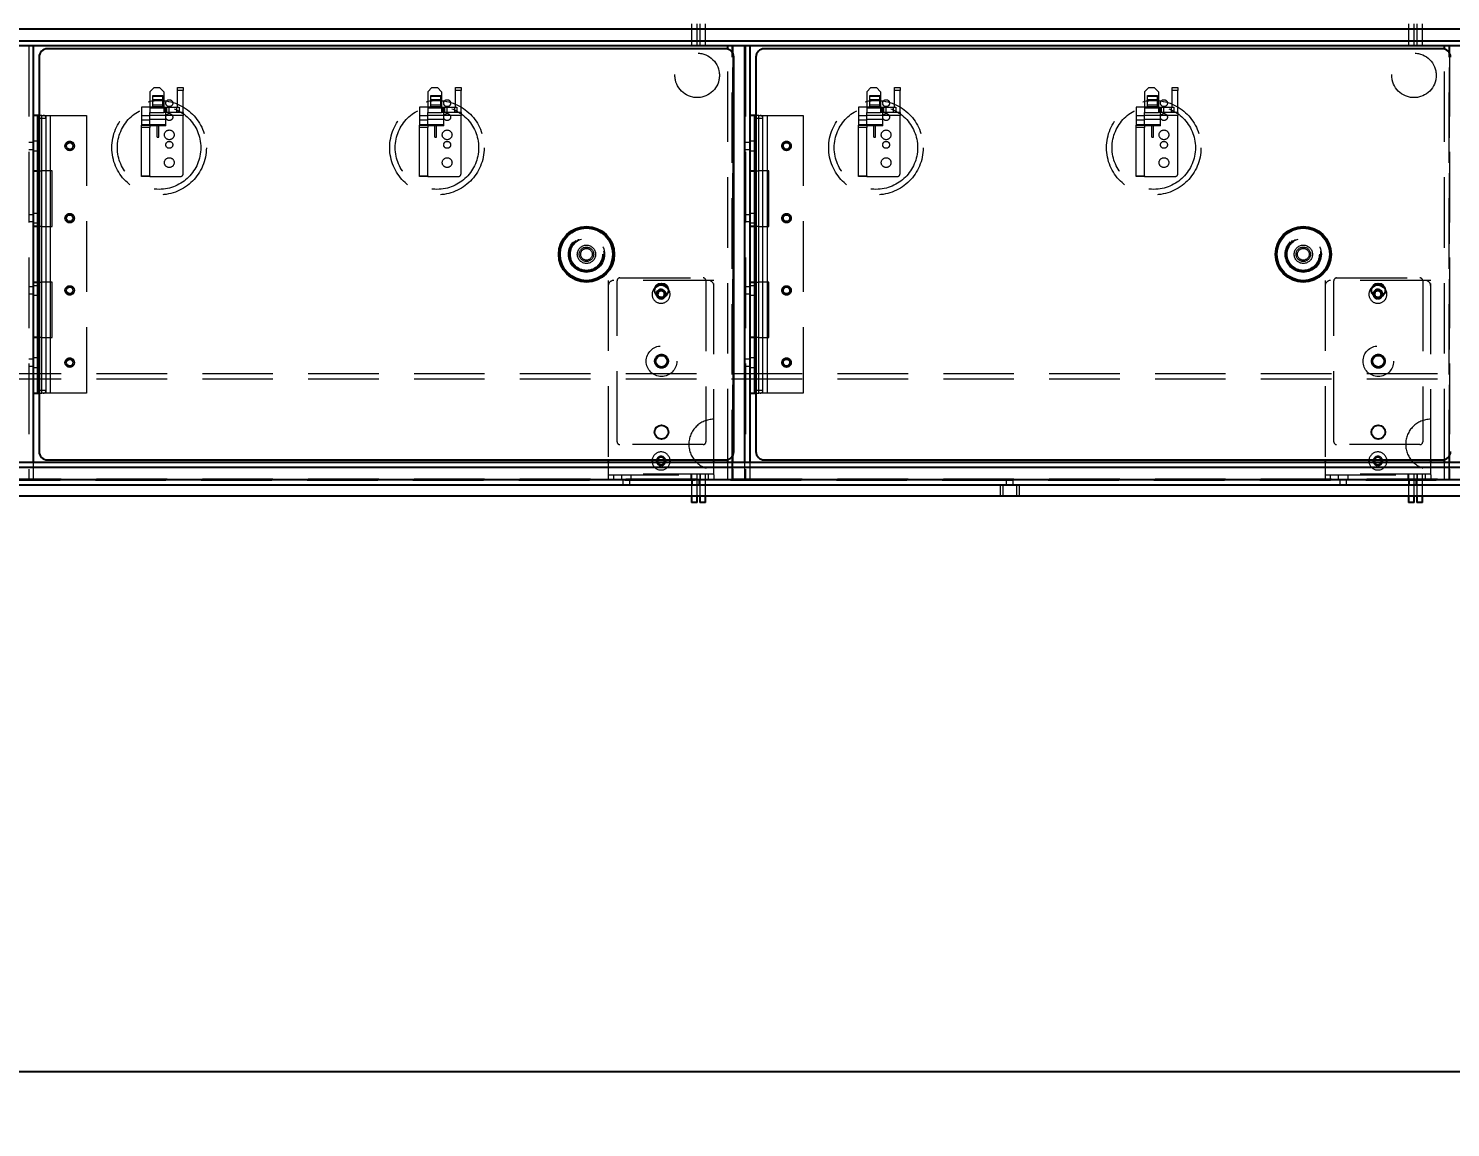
# Model space of a CAD drawing. Header units: millimetres. Extents: x 108 to 5832, y 144 to 4056.
# Drawn here: x 1992 to 2504, y 898 to 1294 of the extents above; entities that cross this region are included whole.
import ezdxf

# ---------------------------------------------------------------- set-up
doc = ezdxf.new("R2010")
doc.units = ezdxf.units.MM
doc.header["$LTSCALE"] = 20
doc.header["$PDSIZE"] = -1
doc.linetypes.add('HIDDEN', pattern=[1.905, 1.27, -0.635])
doc.dimstyles.new('ISO-25', dxfattribs={"dimtxt": 2.5, "dimasz": 2.5, "dimexe": 1.25, "dimexo": 0.625, "dimtad": 1, "dimtxsty": 'Standard', "dimcen": 2.5, "dimadec": 0, "dimazin": 0, "dimtfac": 1, "dimtmove": 0, "dimatfit": 3, "dimfxl": 0, "dimarcsym": 0})

# ---------------------------------------------------------------- blocks, each defined once
blk = doc.blocks.new('*D4')
at = {"color": 3, "lineweight": -2}
for p, q in [((1017.8, 1109.81), (1017.8, 898.44)), ((2767.8, 1105.81), (2767.8, 898.44)), ((2707.8, 918.44), (1077.8, 918.44))]:
    blk.add_line(p, q, dxfattribs=at)
at = {"color": 3}
for points in [[(1077.8, 928.44), (1077.8, 908.44), (1017.8, 918.44)], [(2707.8, 928.44), (2707.8, 908.44), (2767.8, 918.44)]]:
    blk.add_solid(points, dxfattribs=at)
at = {"layer": 'Defpoints', "color": 0}
for p in [(1017.8, 1129.81), (2767.8, 1125.81), (1017.8, 918.44)]:
    blk.add_point(p, dxfattribs=at)
at = {"color": 2, "insert": (1892.8, 978.92), "char_height": 60, "attachment_point": 5}
blk.add_mtext('1750', dxfattribs=at)

msp = doc.modelspace()

# ---------------------------------------------------------------- linework, layer by layer
at = {"color": 1, "linetype": 'HIDDEN', "lineweight": 18}
for p, q in [((2230.8, 1295.81), (2230.8, 1287.81)), ((2232.8, 1287.81), (2232.8, 1295.81)), ((2233.8, 1295.81), (2233.8, 1287.81)), ((2235.8, 1287.81), (2235.8, 1295.81)), ((2488.8, 1295.81), (2488.8, 1287.81)), ((2490.8, 1287.81), (2490.8, 1295.81)), ((2491.8, 1295.81), (2491.8, 1287.81)), ((2493.8, 1287.81), (2493.8, 1295.81)), ((2759.8, 1294.01), (1470.8, 1294.01)), ((1470.8, 1289.61), (2759.8, 1289.61)), ((2759.8, 1289.41), (1470.8, 1289.41)), ((1992.2, 1287.81), (1992.2, 1131.41)), ((2243.8, 1138.94), (2243.8, 1286.69)), ((2245.4, 1131.41), (2245.4, 1287.81)), ((2245.6, 1287.81), (2245.6, 1131.41)), ((2245.6, 1140.41), (2245.6, 1285.22)), ((2250, 1131.41), (2250, 1287.81)), ((2250.2, 1287.81), (2250.2, 1131.41)), ((2501.8, 1138.94), (2501.8, 1286.69)), ((2503.4, 1131.41), (2503.4, 1287.81)), ((2503.6, 1287.81), (2503.6, 1131.41)), ((2503.6, 1140.41), (2503.6, 1285.22)), ((2037.3, 1272.81), (2035.8, 1271.31)), ((2035.8, 1271.31), (2035.8, 1263.81)), ((2036.9, 1270.01), (2040.5, 1270.01)), ((2036.9, 1269.72), (2036.9, 1270.01)), ((2036.9, 1269.72), (2040.5, 1269.72)), ((2036.9, 1268.51), (2036.9, 1269.72)), ((2037.3, 1272.81), (2039.3, 1272.81)), ((2040.8, 1271.31), (2039.3, 1272.81)), ((2040.5, 1269.72), (2040.5, 1270.01)), ((2040.5, 1268.51), (2040.5, 1269.72)), ((2040.8, 1271.31), (2040.8, 1263.81)), ((2045.8, 1271.81), (2045.8, 1272.81)), ((2045.8, 1272.81), (2047.8, 1272.81)), ((2047.8, 1271.81), (2045.8, 1271.81)), ((2045.8, 1265.81), (2045.8, 1271.81)), ((2047.8, 1272.81), (2047.8, 1271.81)), ((2047.8, 1263.81), (2047.8, 1271.81)), ((2137.3, 1272.81), (2135.8, 1271.31)), ((2135.8, 1271.31), (2135.8, 1263.81)), ((2136.9, 1270.01), (2140.5, 1270.01)), ((2136.9, 1269.72), (2136.9, 1270.01)), ((2136.9, 1269.72), (2140.5, 1269.72)), ((2136.9, 1268.51), (2136.9, 1269.72)), ((2137.3, 1272.81), (2139.3, 1272.81)), ((2140.8, 1271.31), (2139.3, 1272.81)), ((2140.5, 1269.72), (2140.5, 1270.01)), ((2140.5, 1268.51), (2140.5, 1269.72)), ((2140.8, 1271.31), (2140.8, 1263.81)), ((2145.8, 1271.81), (2145.8, 1272.81)), ((2145.8, 1272.81), (2147.8, 1272.81)), ((2145.8, 1265.81), (2145.8, 1271.81)), ((2147.8, 1271.81), (2145.8, 1271.81)), ((2147.8, 1272.81), (2147.8, 1271.81)), ((2147.8, 1263.81), (2147.8, 1271.81)), ((2295.3, 1272.81), (2293.8, 1271.31)), ((2293.8, 1271.31), (2293.8, 1263.81)), ((2294.9, 1270.01), (2298.5, 1270.01)), ((2294.9, 1269.72), (2294.9, 1270.01)), ((2294.9, 1269.72), (2298.5, 1269.72)), ((2294.9, 1268.51), (2294.9, 1269.72)), ((2295.3, 1272.81), (2297.3, 1272.81)), ((2298.8, 1271.31), (2297.3, 1272.81)), ((2298.5, 1269.72), (2298.5, 1270.01)), ((2298.5, 1268.51), (2298.5, 1269.72)), ((2298.8, 1271.31), (2298.8, 1263.81)), ((2303.8, 1271.81), (2303.8, 1272.81)), ((2303.8, 1272.81), (2305.8, 1272.81)), ((2303.8, 1265.81), (2303.8, 1271.81)), ((2305.8, 1271.81), (2303.8, 1271.81)), ((2305.8, 1272.81), (2305.8, 1271.81)), ((2305.8, 1263.81), (2305.8, 1271.81)), ((2395.3, 1272.81), (2393.8, 1271.31)), ((2393.8, 1271.31), (2393.8, 1263.81)), ((2394.9, 1270.01), (2398.5, 1270.01)), ((2394.9, 1269.72), (2394.9, 1270.01)), ((2394.9, 1269.72), (2398.5, 1269.72)), ((2394.9, 1268.51), (2394.9, 1269.72)), ((2395.3, 1272.81), (2397.3, 1272.81)), ((2398.8, 1271.31), (2397.3, 1272.81)), ((2398.5, 1269.72), (2398.5, 1270.01)), ((2398.5, 1268.51), (2398.5, 1269.72)), ((2398.8, 1271.31), (2398.8, 1263.81)), ((2403.8, 1271.81), (2403.8, 1272.81)), ((2403.8, 1272.81), (2405.8, 1272.81)), ((2405.8, 1271.81), (2403.8, 1271.81)), ((2403.8, 1265.81), (2403.8, 1271.81)), ((2405.8, 1272.81), (2405.8, 1271.81)), ((2405.8, 1263.81), (2405.8, 1271.81)), ((2032.8, 1265.81), (2032.8, 1259.28)), ((2035.8, 1265.81), (2032.8, 1265.81)), ((2040.8, 1265.81), (2035.8, 1265.81)), ((2035.8, 1265.51), (2041.6, 1265.51)), ((2036.9, 1268.22), (2036.9, 1268.51)), ((2036.9, 1268.51), (2040.5, 1268.51)), ((2036.9, 1268.22), (2040.5, 1268.22)), ((2036.9, 1265.75), (2036.9, 1268.22)), ((2040.5, 1266.51), (2036.9, 1266.51)), ((2036.9, 1266.01), (2040.5, 1266.01)), ((2036.9, 1265.75), (2040.5, 1265.75)), ((2036.9, 1265.51), (2036.9, 1265.75)), ((2040.5, 1268.22), (2040.5, 1268.51)), ((2040.5, 1265.75), (2040.5, 1268.22)), ((2040.5, 1265.51), (2040.5, 1265.75)), ((2040.8, 1265.81), (2040.97, 1265.81)), ((2040.97, 1265.81), (2040.97, 1263.81)), ((2040.97, 1265.81), (2045.51, 1265.81)), ((2041.6, 1259.51), (2041.6, 1265.51)), ((2041.8, 1265.81), (2041.8, 1263.81)), ((2042.8, 1263.81), (2042.8, 1265.81)), ((2045.51, 1263.81), (2045.51, 1265.81)), ((2045.51, 1265.81), (2046.34, 1265.81)), ((2046.34, 1265.81), (2046.34, 1263.81)), ((2132.8, 1265.81), (2132.8, 1259.28)), ((2135.8, 1265.81), (2132.8, 1265.81)), ((2140.8, 1265.81), (2135.8, 1265.81)), ((2135.8, 1265.51), (2141.6, 1265.51)), ((2136.9, 1268.22), (2136.9, 1268.51)), ((2136.9, 1268.51), (2140.5, 1268.51)), ((2136.9, 1268.22), (2140.5, 1268.22)), ((2136.9, 1265.75), (2136.9, 1268.22)), ((2140.5, 1266.51), (2136.9, 1266.51)), ((2136.9, 1266.01), (2140.5, 1266.01)), ((2136.9, 1265.75), (2140.5, 1265.75)), ((2136.9, 1265.51), (2136.9, 1265.75)), ((2140.5, 1268.22), (2140.5, 1268.51)), ((2140.5, 1265.75), (2140.5, 1268.22)), ((2140.5, 1265.51), (2140.5, 1265.75)), ((2140.8, 1265.81), (2140.97, 1265.81)), ((2140.97, 1265.81), (2140.97, 1263.81)), ((2140.97, 1265.81), (2145.51, 1265.81)), ((2141.6, 1259.51), (2141.6, 1265.51)), ((2141.8, 1265.81), (2141.8, 1263.81)), ((2142.8, 1263.81), (2142.8, 1265.81)), ((2145.51, 1263.81), (2145.51, 1265.81)), ((2145.51, 1265.81), (2146.34, 1265.81)), ((2146.34, 1265.81), (2146.34, 1263.81)), ((2290.8, 1265.81), (2290.8, 1259.28)), ((2293.8, 1265.81), (2290.8, 1265.81)), ((2298.8, 1265.81), (2293.8, 1265.81)), ((2293.8, 1265.51), (2299.6, 1265.51)), ((2294.9, 1268.51), (2298.5, 1268.51)), ((2294.9, 1268.22), (2294.9, 1268.51)), ((2294.9, 1268.22), (2298.5, 1268.22)), ((2294.9, 1265.75), (2294.9, 1268.22)), ((2298.5, 1266.51), (2294.9, 1266.51)), ((2294.9, 1266.01), (2298.5, 1266.01)), ((2294.9, 1265.75), (2298.5, 1265.75)), ((2294.9, 1265.51), (2294.9, 1265.75)), ((2298.5, 1268.22), (2298.5, 1268.51)), ((2298.5, 1265.75), (2298.5, 1268.22)), ((2298.5, 1265.51), (2298.5, 1265.75)), ((2298.8, 1265.81), (2298.97, 1265.81)), ((2298.97, 1265.81), (2298.97, 1263.81)), ((2298.97, 1265.81), (2303.51, 1265.81)), ((2299.6, 1259.51), (2299.6, 1265.51)), ((2299.8, 1265.81), (2299.8, 1263.81)), ((2300.8, 1263.81), (2300.8, 1265.81)), ((2303.51, 1263.81), (2303.51, 1265.81)), ((2303.51, 1265.81), (2304.34, 1265.81)), ((2304.34, 1265.81), (2304.34, 1263.81)), ((2390.8, 1265.81), (2390.8, 1259.28)), ((2393.8, 1265.81), (2390.8, 1265.81)), ((2398.8, 1265.81), (2393.8, 1265.81)), ((2393.8, 1265.51), (2399.6, 1265.51)), ((2394.9, 1268.22), (2394.9, 1268.51)), ((2394.9, 1268.51), (2398.5, 1268.51)), ((2394.9, 1268.22), (2398.5, 1268.22)), ((2394.9, 1265.75), (2394.9, 1268.22)), ((2398.5, 1266.51), (2394.9, 1266.51)), ((2394.9, 1266.01), (2398.5, 1266.01)), ((2394.9, 1265.75), (2398.5, 1265.75)), ((2394.9, 1265.51), (2394.9, 1265.75)), ((2398.5, 1268.22), (2398.5, 1268.51)), ((2398.5, 1265.75), (2398.5, 1268.22)), ((2398.5, 1265.51), (2398.5, 1265.75)), ((2398.8, 1265.81), (2398.97, 1265.81)), ((2398.97, 1265.81), (2398.97, 1263.81)), ((2398.97, 1265.81), (2403.51, 1265.81)), ((2399.6, 1259.51), (2399.6, 1265.51)), ((2399.8, 1265.81), (2399.8, 1263.81)), ((2400.8, 1263.81), (2400.8, 1265.81)), ((2403.51, 1263.81), (2403.51, 1265.81)), ((2403.51, 1265.81), (2404.34, 1265.81)), ((2404.34, 1265.81), (2404.34, 1263.81)), ((1995.3, 1262.81), (1995.3, 1242.81)), ((1995.45, 1262.81), (1995.45, 1242.81)), ((1995.45, 1261.81), (1998.45, 1261.81)), ((1995.45, 1261.81), (1995.45, 1163.81)), ((1996.95, 1262.81), (1995.95, 1262.81)), ((1996.95, 1242.81), (1996.95, 1262.81)), ((1996.95, 1262.81), (2012.95, 1262.81)), ((1998.45, 1242.81), (1998.45, 1262.81)), ((1998.45, 1163.81), (1998.45, 1261.81)), ((2000.1, 1242.81), (2000.1, 1262.81)), ((2012.95, 1262.81), (2012.95, 1162.81)), ((2032.8, 1262.81), (2035.8, 1262.81)), ((2035.8, 1261.11), (2032.8, 1261.11)), ((2032.8, 1259.51), (2035.8, 1259.51)), ((2032.8, 1259.28), (2035.8, 1259.28)), ((2032.8, 1258.51), (2032.8, 1259.28)), ((2035.8, 1263.81), (2040.8, 1263.81)), ((2035.8, 1259.28), (2035.8, 1263.81)), ((2047.8, 1262.81), (2035.8, 1262.81)), ((2041.6, 1261.36), (2035.8, 1261.36)), ((2035.8, 1259.51), (2041.6, 1259.51)), ((2035.8, 1259.28), (2035.8, 1258.51)), ((2035.8, 1259.26), (2041.6, 1259.26)), ((2038.4, 1255.01), (2038.4, 1259.51)), ((2039, 1255.01), (2039, 1259.51)), ((2040.97, 1263.81), (2040.8, 1263.81)), ((2045.51, 1263.81), (2040.97, 1263.81)), ((2041.6, 1259.01), (2041.6, 1259.51)), ((2046.34, 1263.81), (2045.51, 1263.81)), ((2047.8, 1263.81), (2046.34, 1263.81)), ((2047.8, 1263.81), (2047.8, 1262.81)), ((2047.8, 1241.81), (2047.8, 1262.81)), ((2132.8, 1262.81), (2135.8, 1262.81)), ((2135.8, 1261.11), (2132.8, 1261.11)), ((2132.8, 1259.51), (2135.8, 1259.51)), ((2132.8, 1259.28), (2135.8, 1259.28)), ((2132.8, 1258.51), (2132.8, 1259.28)), ((2135.8, 1263.81), (2140.8, 1263.81)), ((2135.8, 1259.28), (2135.8, 1263.81)), ((2147.8, 1262.81), (2135.8, 1262.81)), ((2141.6, 1261.36), (2135.8, 1261.36)), ((2135.8, 1259.51), (2141.6, 1259.51)), ((2135.8, 1259.28), (2135.8, 1258.51)), ((2135.8, 1259.26), (2141.6, 1259.26)), ((2138.4, 1255.01), (2138.4, 1259.51)), ((2139, 1255.01), (2139, 1259.51)), ((2140.97, 1263.81), (2140.8, 1263.81)), ((2145.51, 1263.81), (2140.97, 1263.81)), ((2141.6, 1259.01), (2141.6, 1259.51)), ((2146.34, 1263.81), (2145.51, 1263.81)), ((2147.8, 1263.81), (2146.34, 1263.81)), ((2147.8, 1263.81), (2147.8, 1262.81)), ((2147.8, 1241.81), (2147.8, 1262.81)), ((2253.3, 1262.81), (2253.3, 1242.81)), ((2253.45, 1262.81), (2253.45, 1242.81)), ((2253.45, 1261.81), (2256.45, 1261.81)), ((2253.45, 1261.81), (2253.45, 1163.81)), ((2254.95, 1262.81), (2253.95, 1262.81)), ((2254.95, 1242.81), (2254.95, 1262.81)), ((2254.95, 1262.81), (2270.95, 1262.81)), ((2256.45, 1242.81), (2256.45, 1262.81)), ((2256.45, 1163.81), (2256.45, 1261.81)), ((2258.1, 1242.81), (2258.1, 1262.81)), ((2270.95, 1262.81), (2270.95, 1162.81)), ((2290.8, 1262.81), (2293.8, 1262.81)), ((2293.8, 1261.11), (2290.8, 1261.11)), ((2290.8, 1259.51), (2293.8, 1259.51)), ((2290.8, 1259.28), (2293.8, 1259.28)), ((2290.8, 1258.51), (2290.8, 1259.28)), ((2293.8, 1263.81), (2298.8, 1263.81)), ((2293.8, 1259.28), (2293.8, 1263.81)), ((2305.8, 1262.81), (2293.8, 1262.81)), ((2299.6, 1261.36), (2293.8, 1261.36)), ((2293.8, 1259.51), (2299.6, 1259.51)), ((2293.8, 1259.28), (2293.8, 1258.51)), ((2293.8, 1259.26), (2299.6, 1259.26)), ((2296.4, 1255.01), (2296.4, 1259.51)), ((2297, 1255.01), (2297, 1259.51)), ((2298.97, 1263.81), (2298.8, 1263.81)), ((2303.51, 1263.81), (2298.97, 1263.81)), ((2299.6, 1259.01), (2299.6, 1259.51)), ((2304.34, 1263.81), (2303.51, 1263.81)), ((2305.8, 1263.81), (2304.34, 1263.81)), ((2305.8, 1263.81), (2305.8, 1262.81)), ((2305.8, 1241.81), (2305.8, 1262.81)), ((2390.8, 1262.81), (2393.8, 1262.81)), ((2393.8, 1261.11), (2390.8, 1261.11)), ((2390.8, 1259.51), (2393.8, 1259.51)), ((2390.8, 1259.28), (2393.8, 1259.28)), ((2390.8, 1258.51), (2390.8, 1259.28)), ((2393.8, 1263.81), (2398.8, 1263.81)), ((2393.8, 1259.28), (2393.8, 1263.81)), ((2405.8, 1262.81), (2393.8, 1262.81)), ((2399.6, 1261.36), (2393.8, 1261.36)), ((2393.8, 1259.51), (2399.6, 1259.51)), ((2393.8, 1259.28), (2393.8, 1258.51)), ((2393.8, 1259.26), (2399.6, 1259.26)), ((2396.4, 1255.01), (2396.4, 1259.51)), ((2397, 1255.01), (2397, 1259.51)), ((2398.97, 1263.81), (2398.8, 1263.81)), ((2403.51, 1263.81), (2398.97, 1263.81)), ((2399.6, 1259.01), (2399.6, 1259.51)), ((2404.34, 1263.81), (2403.51, 1263.81)), ((2405.8, 1263.81), (2404.34, 1263.81)), ((2405.8, 1263.81), (2405.8, 1262.81)), ((2405.8, 1241.81), (2405.8, 1262.81)), ((2035.8, 1258.51), (2032.8, 1258.51)), ((2032.8, 1241.05), (2032.8, 1258.51)), ((2041.6, 1259.01), (2035.8, 1259.01)), ((2035.8, 1241.05), (2035.8, 1258.51)), ((2038.4, 1255.01), (2039, 1255.01)), ((2135.8, 1258.51), (2132.8, 1258.51)), ((2132.8, 1241.05), (2132.8, 1258.51)), ((2141.6, 1259.01), (2135.8, 1259.01)), ((2135.8, 1241.05), (2135.8, 1258.51)), ((2138.4, 1255.01), (2139, 1255.01)), ((2293.8, 1258.51), (2290.8, 1258.51)), ((2290.8, 1241.05), (2290.8, 1258.51)), ((2299.6, 1259.01), (2293.8, 1259.01)), ((2293.8, 1241.05), (2293.8, 1258.51)), ((2296.4, 1255.01), (2297, 1255.01)), ((2393.8, 1258.51), (2390.8, 1258.51)), ((2390.8, 1241.05), (2390.8, 1258.51)), ((2399.6, 1259.01), (2393.8, 1259.01)), ((2393.8, 1241.05), (2393.8, 1258.51)), ((2396.4, 1255.01), (2397, 1255.01)), ((1993.8, 1253.06), (1992.2, 1253.06)), ((1992.2, 1250.56), (1993.8, 1250.56)), ((1995.3, 1253.51), (1993.8, 1253.51)), ((1993.8, 1250.11), (1995.3, 1250.11)), ((2251.8, 1253.06), (2250.2, 1253.06)), ((2250.2, 1250.56), (2251.8, 1250.56)), ((2253.3, 1253.51), (2251.8, 1253.51)), ((2251.8, 1250.11), (2253.3, 1250.11)), ((1995.3, 1242.81), (1995.3, 1222.81)), ((1995.45, 1242.81), (1995.45, 1222.81)), ((1995.95, 1242.81), (1996.95, 1242.81)), ((2000.6, 1242.81), (1996.95, 1242.81)), ((1996.95, 1222.81), (1996.95, 1242.81)), ((1998.45, 1222.81), (1998.45, 1242.81)), ((2000.1, 1222.81), (2000.1, 1242.81)), ((2000.6, 1222.81), (2000.6, 1242.81)), ((2032.8, 1241.05), (2035.8, 1241.05)), ((2032.8, 1240.81), (2032.8, 1241.05)), ((2035.8, 1240.81), (2032.8, 1240.81)), ((2035.8, 1241.05), (2035.8, 1240.81)), ((2035.8, 1240.81), (2046.8, 1240.81)), ((2132.8, 1241.05), (2135.8, 1241.05)), ((2132.8, 1240.81), (2132.8, 1241.05)), ((2135.8, 1240.81), (2132.8, 1240.81)), ((2135.8, 1241.05), (2135.8, 1240.81)), ((2135.8, 1240.81), (2146.8, 1240.81)), ((2253.3, 1242.81), (2253.3, 1222.81)), ((2253.45, 1242.81), (2253.45, 1222.81)), ((2253.95, 1242.81), (2254.95, 1242.81)), ((2258.6, 1242.81), (2254.95, 1242.81)), ((2254.95, 1222.81), (2254.95, 1242.81)), ((2256.45, 1222.81), (2256.45, 1242.81)), ((2258.1, 1222.81), (2258.1, 1242.81)), ((2258.6, 1222.81), (2258.6, 1242.81)), ((2290.8, 1241.05), (2293.8, 1241.05)), ((2290.8, 1240.81), (2290.8, 1241.05)), ((2293.8, 1240.81), (2290.8, 1240.81)), ((2293.8, 1241.05), (2293.8, 1240.81)), ((2293.8, 1240.81), (2304.8, 1240.81)), ((2390.8, 1241.05), (2393.8, 1241.05)), ((2390.8, 1240.81), (2390.8, 1241.05)), ((2393.8, 1240.81), (2390.8, 1240.81)), ((2393.8, 1241.05), (2393.8, 1240.81)), ((2393.8, 1240.81), (2404.8, 1240.81)), ((1993.8, 1227.06), (1992.2, 1227.06)), ((1992.2, 1224.56), (1993.8, 1224.56)), ((1995.3, 1227.51), (1993.8, 1227.51)), ((1993.8, 1224.11), (1995.3, 1224.11)), ((2251.8, 1227.06), (2250.2, 1227.06)), ((2250.2, 1224.56), (2251.8, 1224.56)), ((2253.3, 1227.51), (2251.8, 1227.51)), ((2251.8, 1224.11), (2253.3, 1224.11)), ((1995.3, 1222.81), (1995.3, 1202.81)), ((1995.45, 1222.81), (1995.45, 1202.81)), ((1996.95, 1222.81), (1995.95, 1222.81)), ((1996.95, 1202.81), (1996.95, 1222.81)), ((1996.95, 1222.81), (2000.6, 1222.81)), ((1998.45, 1202.81), (1998.45, 1222.81)), ((2000.1, 1202.81), (2000.1, 1222.81)), ((2253.3, 1222.81), (2253.3, 1202.81)), ((2253.45, 1222.81), (2253.45, 1202.81)), ((2254.95, 1222.81), (2253.95, 1222.81)), ((2254.95, 1202.81), (2254.95, 1222.81)), ((2254.95, 1222.81), (2258.6, 1222.81)), ((2256.45, 1202.81), (2256.45, 1222.81)), ((2258.1, 1202.81), (2258.1, 1222.81)), ((2200.8, 1203.41), (2200.8, 1138.81)), ((2238.8, 1203.41), (2200.8, 1203.41)), ((2203.95, 1145.31), (2203.95, 1203.31)), ((2204.95, 1204.31), (2234.95, 1204.31)), ((2235.95, 1203.31), (2235.95, 1145.31)), ((2238.8, 1138.81), (2238.8, 1203.41)), ((2458.8, 1203.41), (2458.8, 1138.81)), ((2496.8, 1203.41), (2458.8, 1203.41)), ((2461.95, 1145.31), (2461.95, 1203.31)), ((2462.95, 1204.31), (2492.95, 1204.31)), ((2493.95, 1203.31), (2493.95, 1145.31)), ((2496.8, 1138.81), (2496.8, 1203.41)), ((1993.8, 1201.06), (1992.2, 1201.06)), ((1992.2, 1198.56), (1993.8, 1198.56)), ((1995.3, 1201.51), (1993.8, 1201.51)), ((1993.8, 1198.11), (1995.3, 1198.11)), ((1995.3, 1202.81), (1995.3, 1182.81)), ((1995.45, 1202.81), (1995.45, 1182.81)), ((1995.95, 1202.81), (1996.95, 1202.81)), ((2000.6, 1202.81), (1996.95, 1202.81)), ((1996.95, 1182.81), (1996.95, 1202.81)), ((1998.45, 1182.81), (1998.45, 1202.81)), ((2000.1, 1182.81), (2000.1, 1202.81)), ((2000.6, 1182.81), (2000.6, 1202.81)), ((2251.8, 1201.06), (2250.2, 1201.06)), ((2250.2, 1198.56), (2251.8, 1198.56)), ((2253.3, 1201.51), (2251.8, 1201.51)), ((2251.8, 1198.11), (2253.3, 1198.11)), ((2253.3, 1202.81), (2253.3, 1182.81)), ((2253.45, 1202.81), (2253.45, 1182.81)), ((2253.95, 1202.81), (2254.95, 1202.81)), ((2258.6, 1202.81), (2254.95, 1202.81)), ((2254.95, 1182.81), (2254.95, 1202.81)), ((2256.45, 1182.81), (2256.45, 1202.81)), ((2258.1, 1182.81), (2258.1, 1202.81)), ((2258.6, 1182.81), (2258.6, 1202.81)), ((1995.3, 1182.81), (1995.3, 1162.81)), ((1995.45, 1182.81), (1995.45, 1162.81)), ((1996.95, 1182.81), (1995.95, 1182.81)), ((1996.95, 1162.81), (1996.95, 1182.81)), ((1996.95, 1182.81), (2000.6, 1182.81)), ((1998.45, 1162.81), (1998.45, 1182.81)), ((2000.1, 1162.81), (2000.1, 1182.81)), ((2253.3, 1182.81), (2253.3, 1162.81)), ((2253.45, 1182.81), (2253.45, 1162.81)), ((2254.95, 1182.81), (2253.95, 1182.81)), ((2254.95, 1162.81), (2254.95, 1182.81)), ((2254.95, 1182.81), (2258.6, 1182.81)), ((2256.45, 1162.81), (2256.45, 1182.81)), ((2258.1, 1162.81), (2258.1, 1182.81)), ((1993.8, 1175.06), (1992.2, 1175.06)), ((1992.2, 1172.56), (1993.8, 1172.56)), ((1995.3, 1175.51), (1993.8, 1175.51)), ((2251.8, 1175.06), (2250.2, 1175.06)), ((2250.2, 1172.56), (2251.8, 1172.56)), ((2253.3, 1175.51), (2251.8, 1175.51)), ((2727.8, 1169.81), (1057.8, 1169.81)), ((2727.8, 1167.81), (1057.8, 1167.81)), ((1993.8, 1172.11), (1995.3, 1172.11)), ((2251.8, 1172.11), (2253.3, 1172.11)), ((1998.45, 1163.81), (1995.45, 1163.81)), ((1995.95, 1162.81), (1996.95, 1162.81)), ((2012.95, 1162.81), (1996.95, 1162.81)), ((2256.45, 1163.81), (2253.45, 1163.81)), ((2253.95, 1162.81), (2254.95, 1162.81)), ((2270.95, 1162.81), (2254.95, 1162.81)), ((2234.95, 1144.31), (2204.95, 1144.31)), ((2492.95, 1144.31), (2462.95, 1144.31)), ((1993.8, 1137.81), (1993.8, 1131.41)), ((2200.8, 1137.81), (2200.8, 1133.41)), ((2238.8, 1133.41), (2238.8, 1137.81)), ((2243.8, 1131.41), (2243.8, 1137.81)), ((2245.6, 1131.41), (2245.6, 1137.81)), ((2250, 1131.41), (2250, 1137.81)), ((2251.8, 1137.81), (2251.8, 1131.41)), ((2458.8, 1137.81), (2458.8, 1133.41)), ((2496.8, 1133.41), (2496.8, 1137.81)), ((2501.8, 1131.41), (2501.8, 1137.81)), ((2503.6, 1131.41), (2503.6, 1137.81)), ((2727.8, 1131.81), (1057.8, 1131.81)), ((2766, 1131.61), (1119.6, 1131.61)), ((2765.5, 1131.41), (1120.11, 1131.41)), ((1120.31, 1131.61), (2765.3, 1131.61)), ((1126.51, 1136.21), (2759.1, 1136.21)), ((2759.1, 1136.01), (1126.51, 1136.01)), ((2238.8, 1133.61), (2200.8, 1133.61)), ((2200.8, 1133.41), (2238.8, 1133.41)), ((2200.8, 1133.41), (2200.8, 1131.41)), ((2202.8, 1131.41), (2202.8, 1133.41)), ((2205.55, 1133.41), (2205.55, 1131.41)), ((2206.05, 1131.41), (2206.05, 1129.81)), ((2208.55, 1129.81), (2208.55, 1131.41)), ((2209.05, 1131.41), (2209.05, 1133.41)), ((2230.55, 1133.41), (2230.55, 1131.41)), ((2230.8, 1133.41), (2230.8, 1125.81)), ((2231.05, 1131.41), (2231.05, 1129.81)), ((2232.8, 1125.81), (2232.8, 1133.41)), ((2233.55, 1129.81), (2233.55, 1131.41)), ((2233.8, 1133.41), (2233.8, 1125.81)), ((2234.05, 1131.41), (2234.05, 1133.41)), ((2235.8, 1125.81), (2235.8, 1133.41)), ((2236.8, 1133.41), (2236.8, 1131.41)), ((2238.8, 1133.41), (2238.8, 1131.41)), ((2344.05, 1131.41), (2344.05, 1129.81)), ((2346.55, 1129.81), (2346.55, 1131.41)), ((2496.8, 1133.61), (2458.8, 1133.61)), ((2458.8, 1133.41), (2496.8, 1133.41)), ((2458.8, 1133.41), (2458.8, 1131.41)), ((2460.8, 1131.41), (2460.8, 1133.41)), ((2463.55, 1133.41), (2463.55, 1131.41)), ((2464.05, 1131.41), (2464.05, 1129.81)), ((2466.55, 1129.81), (2466.55, 1131.41)), ((2467.05, 1131.41), (2467.05, 1133.41)), ((2488.55, 1133.41), (2488.55, 1131.41)), ((2488.8, 1133.41), (2488.8, 1125.81)), ((2489.05, 1131.41), (2489.05, 1129.81)), ((2490.8, 1125.81), (2490.8, 1133.41)), ((2491.55, 1129.81), (2491.55, 1131.41)), ((2491.8, 1133.41), (2491.8, 1125.81)), ((2492.05, 1131.41), (2492.05, 1133.41)), ((2493.8, 1125.81), (2493.8, 1133.41)), ((2494.8, 1133.41), (2494.8, 1131.41)), ((2496.8, 1133.41), (2496.8, 1131.41)), ((2341.8, 1129.81), (2341.8, 1125.81)), ((2342.8, 1129.81), (2342.8, 1125.81)), ((2347.8, 1125.81), (2347.8, 1129.81)), ((2348.8, 1125.81), (2348.8, 1129.81))]:
    msp.add_line(p, q, dxfattribs=at)
at = {"color": 7, "linetype": 'Continuous', "lineweight": 25}
for p, q in [((1469.8, 1294.01), (2759.8, 1294.01)), ((1469.8, 1289.61), (2759.8, 1289.61)), ((2759.8, 1287.81), (1469.8, 1287.81)), ((1993.8, 1287.81), (1993.8, 1262.81)), ((2242.95, 1286.81), (1998.95, 1286.81)), ((2243.8, 1286.69), (2243.8, 1287.81)), ((2251.8, 1287.81), (2251.8, 1262.81)), ((2500.95, 1286.81), (2256.95, 1286.81)), ((2501.8, 1286.69), (2501.8, 1287.81)), ((1995.95, 1283.81), (1995.95, 1141.81)), ((2245.95, 1141.81), (2245.95, 1283.81)), ((2253.95, 1283.81), (2253.95, 1141.81)), ((1993.8, 1262.81), (1993.8, 1242.81)), ((1995.95, 1262.81), (1993.8, 1262.81)), ((2251.8, 1262.81), (2251.8, 1242.81)), ((2253.95, 1262.81), (2251.8, 1262.81)), ((1993.8, 1242.81), (1995.95, 1242.81)), ((1993.8, 1242.81), (1993.8, 1222.81)), ((2251.8, 1242.81), (2253.95, 1242.81)), ((2251.8, 1242.81), (2251.8, 1222.81)), ((1993.8, 1222.81), (1993.8, 1202.81)), ((1995.95, 1222.81), (1993.8, 1222.81)), ((2251.8, 1222.81), (2251.8, 1202.81)), ((2253.95, 1222.81), (2251.8, 1222.81)), ((1993.8, 1202.81), (1995.95, 1202.81)), ((1993.8, 1202.81), (1993.8, 1182.81)), ((2251.8, 1202.81), (2253.95, 1202.81)), ((2251.8, 1202.81), (2251.8, 1182.81)), ((1993.8, 1182.81), (1993.8, 1162.81)), ((1995.95, 1182.81), (1993.8, 1182.81)), ((2251.8, 1182.81), (2251.8, 1162.81)), ((2253.95, 1182.81), (2251.8, 1182.81)), ((1993.8, 1162.81), (1995.95, 1162.81)), ((1993.8, 1162.81), (1993.8, 1137.81)), ((2251.8, 1162.81), (2253.95, 1162.81)), ((2251.8, 1162.81), (2251.8, 1137.81)), ((2759.1, 1137.81), (1469.8, 1137.81)), ((1998.95, 1138.81), (2242.95, 1138.81)), ((2200.8, 1138.81), (2200.8, 1137.81)), ((2221.05, 1138.41), (2220.99, 1138.81)), ((2238.8, 1137.81), (2238.8, 1138.81)), ((2243.8, 1137.81), (2243.8, 1138.94)), ((2256.95, 1138.81), (2500.95, 1138.81)), ((2458.8, 1138.81), (2458.8, 1137.81)), ((2479.05, 1138.41), (2478.99, 1138.81)), ((2496.8, 1137.81), (2496.8, 1138.81)), ((2501.8, 1137.81), (2501.8, 1138.94)), ((1467.8, 1129.81), (2765.8, 1129.81)), ((1119.8, 1125.81), (2765.8, 1125.81)), ((2230.8, 1125.81), (2230.8, 1123.41)), ((2232.8, 1123.41), (2230.8, 1123.41)), ((2232.8, 1123.41), (2232.8, 1125.81)), ((2233.8, 1125.81), (2233.8, 1123.41)), ((2235.8, 1123.41), (2233.8, 1123.41)), ((2235.8, 1123.41), (2235.8, 1125.81)), ((2488.8, 1125.81), (2488.8, 1123.41)), ((2490.8, 1123.41), (2488.8, 1123.41)), ((2490.8, 1123.41), (2490.8, 1125.81)), ((2491.8, 1125.81), (2491.8, 1123.41)), ((2493.8, 1123.41), (2491.8, 1123.41)), ((2493.8, 1123.41), (2493.8, 1125.81))]:
    msp.add_line(p, q, dxfattribs=at)
at = {"color": 8, "linetype": 'Continuous', "lineweight": 25}
for p, q in [((2245.6, 1285.22), (2245.6, 1287.81)), ((2250, 1137.81), (2250, 1287.81)), ((2503.6, 1285.22), (2503.6, 1287.81)), ((2245.6, 1137.81), (2245.6, 1140.41)), ((2503.6, 1137.81), (2503.6, 1140.41)), ((2765.3, 1131.61), (1469.79, 1131.61)), ((2759.1, 1136.01), (1469.8, 1136.01))]:
    msp.add_line(p, q, dxfattribs=at)
at = {"color": 7, "linetype": 'Continuous', "lineweight": 25, "flags": 128}
for points in [[(2216.58, 1138.81), (2216.56, 1138.68), (2216.61, 1137.81)], [(2218.15, 1138.81), (2218.1, 1138.41), (2218.21, 1137.81)], [(2220.9, 1137.81), (2220.96, 1137.94), (2221.05, 1138.41)], [(2221.39, 1137.81), (2221.5, 1138.41), (2221.45, 1138.81)], [(2223, 1137.81), (2223.04, 1138.68), (2223.03, 1138.81)], [(2474.58, 1138.81), (2474.56, 1138.68), (2474.61, 1137.81)], [(2476.15, 1138.81), (2476.1, 1138.41), (2476.21, 1137.81)], [(2478.9, 1137.81), (2478.96, 1137.94), (2479.05, 1138.41)], [(2479.39, 1137.81), (2479.5, 1138.41), (2479.45, 1138.81)], [(2481, 1137.81), (2481.04, 1138.68), (2481.03, 1138.81)]]:
    msp.add_lwpolyline(points, dxfattribs=at)
at = {"color": 1, "linetype": 'HIDDEN', "lineweight": 18}
for centre, radius in [((2232.8, 1277.21), 8), ((2490.8, 1277.21), 8), ((2039.13, 1251.19), 17), ((2039.13, 1251.19), 15), ((2042.8, 1267.21), 1.25), ((2139.13, 1251.19), 17), ((2139.13, 1251.19), 15), ((2142.8, 1267.21), 1.25), ((2297.13, 1251.19), 17), ((2297.13, 1251.19), 15), ((2300.8, 1267.21), 1.25), ((2397.13, 1251.19), 17), ((2397.13, 1251.19), 15), ((2400.8, 1267.21), 1.25), ((2042.8, 1262.21), 1.25), ((2142.8, 1262.21), 1.25), ((2300.8, 1262.21), 1.25), ((2400.8, 1262.21), 1.25), ((2042.8, 1255.81), 1.75), ((2142.8, 1255.81), 1.75), ((2300.8, 1255.81), 1.75), ((2400.8, 1255.81), 1.75), ((2006.95, 1251.81), 1.7), ((2042.8, 1252.21), 1.25), ((2142.8, 1252.21), 1.25), ((2264.95, 1251.81), 1.7), ((2300.8, 1252.21), 1.25), ((2400.8, 1252.21), 1.25), ((2042.8, 1245.81), 1.75), ((2142.8, 1245.81), 1.75), ((2300.8, 1245.81), 1.75), ((2400.8, 1245.81), 1.75), ((2006.95, 1225.81), 1.7), ((2264.95, 1225.81), 1.7), ((2192.95, 1212.81), 6.5), ((2192.95, 1212.81), 6.25), ((2192.95, 1212.81), 6), ((2192.95, 1212.81), 5.79), ((2192.95, 1212.81), 5.79), ((2450.95, 1212.81), 6.5), ((2450.95, 1212.81), 6.25), ((2450.95, 1212.81), 6), ((2450.95, 1212.81), 5.79), ((2450.95, 1212.81), 5.79), ((2192.95, 1212.81), 3.29), ((2192.95, 1212.81), 2.6), ((2192.95, 1212.81), 2.1), ((2450.95, 1212.81), 3.29), ((2450.95, 1212.81), 2.6), ((2450.95, 1212.81), 2.1), ((2006.95, 1199.81), 1.7), ((2264.95, 1199.81), 1.7), ((2219.95, 1174.31), 5.5), ((2477.95, 1174.31), 5.5), ((2006.95, 1173.81), 1.7), ((2219.95, 1174.31), 2.5), ((2264.95, 1173.81), 1.7), ((2477.95, 1174.31), 2.5)]:
    msp.add_circle(centre, radius, dxfattribs=at)
at = {"color": 7, "linetype": 'Continuous', "lineweight": 25}
for centre, radius in [((2006.95, 1251.81), 1.25), ((2264.95, 1251.81), 1.25), ((2006.95, 1225.81), 1.25), ((2264.95, 1225.81), 1.25), ((2192.95, 1212.81), 10), ((2192.95, 1212.81), 9.5), ((2450.95, 1212.81), 10), ((2450.95, 1212.81), 9.5), ((2006.95, 1199.81), 1.25), ((2219.95, 1199.81), 2.5), ((2264.95, 1199.81), 1.25), ((2477.95, 1199.81), 2.5), ((2006.95, 1173.81), 1.25), ((2219.95, 1174.31), 2.1), ((2264.95, 1173.81), 1.25), ((2477.95, 1174.31), 2.1), ((2219.95, 1148.81), 2.5), ((2477.95, 1148.81), 2.5)]:
    msp.add_circle(centre, radius, dxfattribs=at)
for centre, radius, start, end in [((1998.95, 1283.81), 3, 90, 180), ((2242.95, 1283.81), 3, 0, 90), ((2256.95, 1283.81), 3, 90, 180), ((2500.95, 1283.81), 3, 0, 90), ((2219.8, 1198.41), 3.25, 37.335, 130.434), ((2219.8, 1198.41), 1.7, 337.1562, 190.6127), ((2219.8, 1198.41), 1.25, 0, 224.1002), ((2219.8, 1198.41), 1.25, 303.6688, 0), ((2477.8, 1198.41), 3.25, 37.3458, 130.4233), ((2477.8, 1198.41), 1.7, 337.1757, 190.5934), ((2477.8, 1198.41), 1.25, 0, 224.1002), ((2477.8, 1198.41), 1.25, 303.6688, 0), ((1998.95, 1141.81), 3, 180, 270), ((2242.95, 1141.81), 3, 270, 0), ((2256.95, 1141.81), 3, 180, 270), ((2500.95, 1141.81), 3, 270, 0), ((2219.8, 1138.41), 1.25, 161.3371, 208.6854), ((2477.8, 1138.41), 1.25, 161.3371, 208.6854)]:
    msp.add_arc(centre, radius, start, end, dxfattribs=at)
at = {"color": 1, "linetype": 'HIDDEN', "lineweight": 18}
for centre, radius, start, end in [((1996.45, 1261.81), 1, 90, 180), ((1997.45, 1261.81), 1, 0, 90), ((2254.45, 1261.81), 1, 90, 180), ((2255.45, 1261.81), 1, 0, 90), ((2046.8, 1241.81), 1, 270, 0), ((2146.8, 1241.81), 1, 270, 0), ((2304.8, 1241.81), 1, 270, 0), ((2404.8, 1241.81), 1, 270, 0), ((2202.8, 1201.41), 2, 90, 180), ((2204.95, 1203.31), 1, 90, 180), ((2234.95, 1203.31), 1, 0, 90), ((2236.8, 1201.41), 2, 0, 90), ((2460.8, 1201.41), 2, 90, 180), ((2462.95, 1203.31), 1, 90, 180), ((2492.95, 1203.31), 1, 0, 90), ((2494.8, 1201.41), 2, 0, 90), ((2219.8, 1198.41), 3.25, 130.434, 270), ((2219.8, 1198.41), 1.7, 190.6127, 270), ((2219.8, 1198.41), 3.25, 270, 37.335), ((2219.8, 1198.41), 1.7, 270, 337.1562), ((2477.8, 1198.41), 3.25, 130.4233, 270), ((2477.8, 1198.41), 1.7, 190.5934, 270), ((2477.8, 1198.41), 3.25, 270, 37.3458), ((2477.8, 1198.41), 1.7, 270, 337.1757), ((2219.8, 1198.41), 1.25, 224.1002, 303.6688), ((2477.8, 1198.41), 1.25, 224.1002, 303.6688), ((1996.45, 1163.81), 1, 180, 270), ((1997.45, 1163.81), 1, 270, 0), ((2254.45, 1163.81), 1, 180, 270), ((2255.45, 1163.81), 1, 270, 0), ((2238.8, 1144.41), 9, 90, 270), ((2496.8, 1144.41), 9, 90, 270), ((2204.95, 1145.31), 1, 180, 270), ((2219.8, 1138.41), 3.25, 7.0697, 172.9303), ((2234.95, 1145.31), 1, 270, 0), ((2462.95, 1145.31), 1, 180, 270), ((2477.8, 1138.41), 3.25, 7.0697, 172.9303), ((2492.95, 1145.31), 1, 270, 0), ((2219.8, 1138.41), 3.25, 190.6387, 270), ((2219.8, 1138.41), 1.7, 13.609, 166.391), ((2219.8, 1138.41), 1.7, 200.6673, 270), ((2219.8, 1138.41), 1.25, 18.6629, 161.3371), ((2219.8, 1138.41), 1.25, 208.6854, 331.3146), ((2219.8, 1138.41), 3.25, 270, 349.3613), ((2219.8, 1138.41), 1.7, 270, 339.3327), ((2477.8, 1138.41), 3.25, 190.6387, 270), ((2477.8, 1138.41), 1.7, 13.609, 166.391), ((2477.8, 1138.41), 1.7, 200.6673, 270), ((2477.8, 1138.41), 1.25, 18.6629, 161.3371), ((2477.8, 1138.41), 1.25, 208.6854, 331.3146), ((2477.8, 1138.41), 3.25, 270, 349.3613), ((2477.8, 1138.41), 1.7, 270, 339.3327)]:
    msp.add_arc(centre, radius, start, end, dxfattribs=at)

# ---------------------------------------------------------------- dimensions: what is measured, and where the dimension line sits
dim = msp.add_linear_dim(base=(1017.8, 918.44), p1=(2767.8, 1125.81), p2=(1017.8, 1129.81), dimstyle='ISO-25', override={"dimtxt": 60, "dimasz": 60, "dimexe": 20, "dimexo": 20, "dimgap": 30.48, "dimdec": 0, "dimzin": 0, "dimclrd": 3, "dimclre": 3, "dimclrt": 2, "dimadec": 1, "dimtdec": 0, "dimtzin": 0})
dim.commit()
dim.dimension.update_dxf_attribs({"geometry": '*D4', "text_midpoint": (1892.8, 978.92)})

doc.saveas('drawing.dxf')
